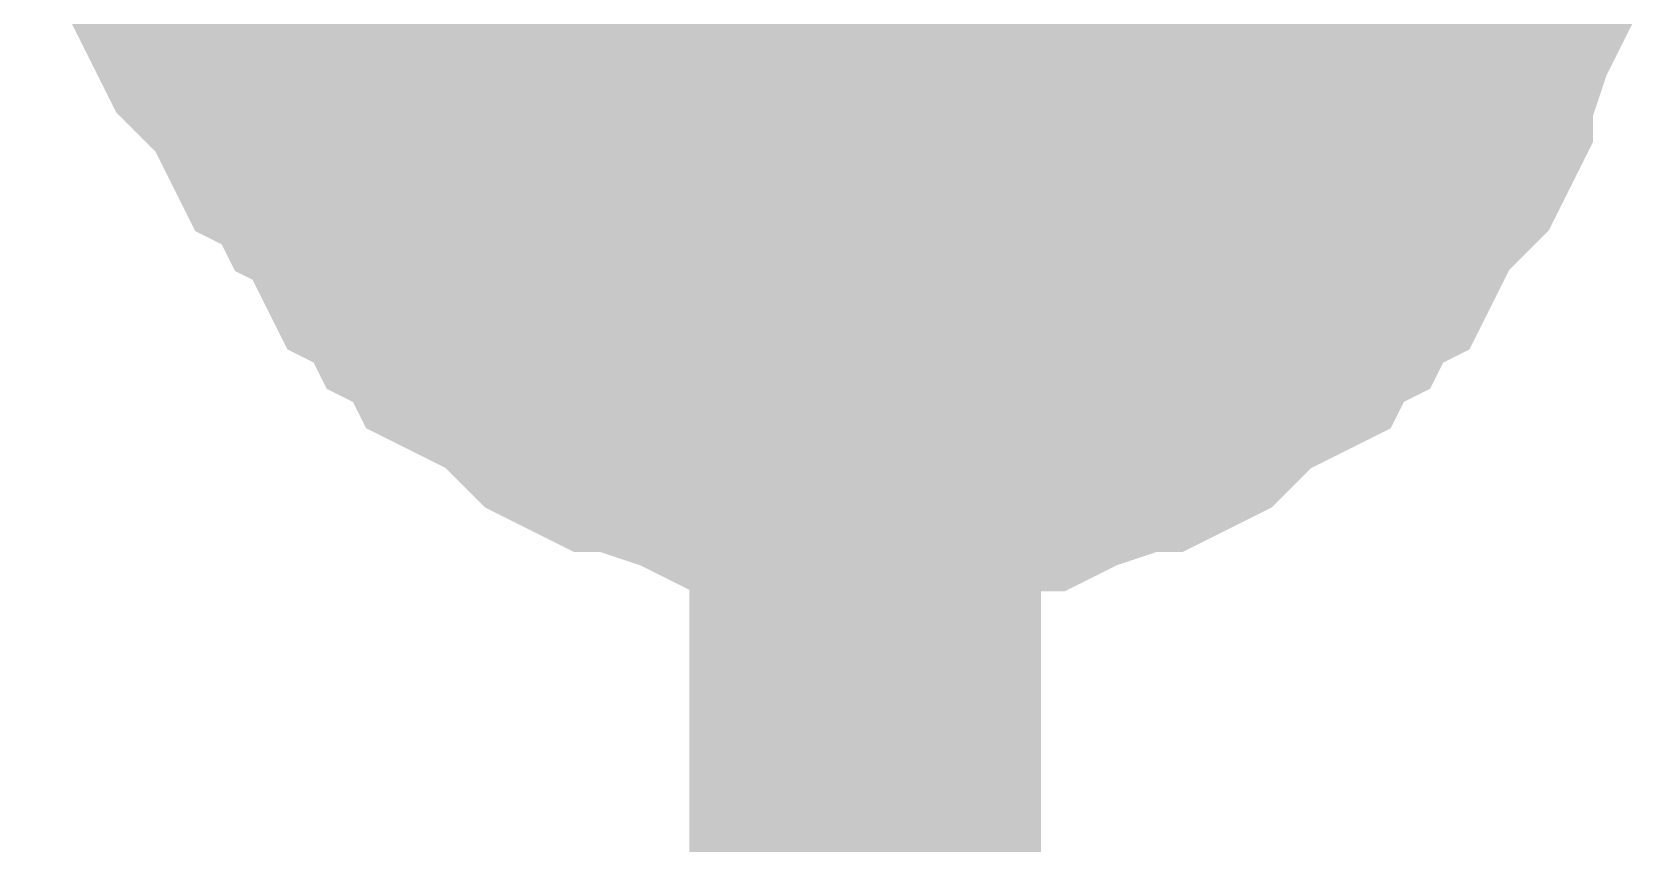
# Model space of a CAD drawing. Header units: millimetres. Extents: x 0 to 800, y 0 to 567.
# Drawn here: x 190.053 to 191.428, y 332.537 to 333.228 of the extents above; entities that cross this region are included whole.
import ezdxf

# ---------------------------------------------------------------- set-up
doc = ezdxf.new("R2010")
doc.units = ezdxf.units.MM
doc.layers.add('Sheet', color=255, linetype='Continuous')

msp = doc.modelspace()

# ---------------------------------------------------------------- linework, layer by layer
at = {"layer": 'Sheet', "const_width": 0.508}
for points in [[(190.439, 333.502, 1), (190.947, 333.502, 1)], [(190.5, 333.4692, 1), (191.008, 333.4692, 1)], [(190.515, 333.4692, 1), (191.023, 333.4692, 1)], [(190.515, 333.4052, 1), (191.023, 333.4052, 1)]]:
    msp.add_lwpolyline(points, format="xyb", close=True, dxfattribs=at)
at = {"layer": 'Sheet'}
for points, const_width in [([(190.7629, 332.7337), (190.7629, 333.4616)], 0.2997), ([(190.6957, 332.9913), (190.6733, 332.9913), (190.6397, 332.9913), (190.6173, 333.0025), (190.5949, 333.0025), (190.5725, 333.0025), (190.5501, 333.0137), (190.5165, 333.0249), (190.4941, 333.0361), (190.4717, 333.0361), (190.4493, 333.0473), (190.4381, 333.0585), (190.4157, 333.0809), (190.3933, 333.0921), (190.3709, 333.1033), (190.3597, 333.1257), (190.3373, 333.1368), (190.3261, 333.1592), (190.3037, 333.1704), (190.2925, 333.1928), (190.2813, 333.2152), (190.2589, 333.2376), (190.2477, 333.2488), (190.2365, 333.2712), (190.2365, 333.2936), (190.2253, 333.316), (190.2141, 333.3496), (190.2029, 333.372), (190.2029, 333.3944)], 0.2997), ([(190.6957, 332.9913), (190.6733, 332.9913), (190.6397, 332.9913), (190.6173, 333.0025), (190.5949, 333.0025), (190.5725, 333.0025), (190.5501, 333.0137), (190.5165, 333.0249), (190.4941, 333.0361), (190.4717, 333.0361), (190.4493, 333.0473), (190.4381, 333.0585), (190.4157, 333.0809), (190.3933, 333.0921), (190.3709, 333.1033), (190.3597, 333.1257), (190.3373, 333.1368), (190.3261, 333.1592), (190.3037, 333.1704), (190.2925, 333.1928), (190.2813, 333.2152), (190.2589, 333.2376), (190.2477, 333.2488), (190.2365, 333.2712), (190.2365, 333.2936), (190.2253, 333.316), (190.2141, 333.3496), (190.2029, 333.372), (190.2029, 333.3944)], 0.2997), ([(190.6957, 332.9913), (190.6733, 332.9913), (190.6397, 332.9913), (190.6173, 333.0025), (190.5949, 333.0025), (190.5725, 333.0025), (190.5501, 333.0137), (190.5165, 333.0249), (190.4941, 333.0361), (190.4717, 333.0361), (190.4493, 333.0473), (190.4381, 333.0585), (190.4157, 333.0809), (190.3933, 333.0921), (190.3709, 333.1033), (190.3597, 333.1257), (190.3373, 333.1368), (190.3261, 333.1592), (190.3037, 333.1704), (190.2925, 333.1928), (190.2813, 333.2152), (190.2589, 333.2376), (190.2477, 333.2488), (190.2365, 333.2712), (190.2365, 333.2936), (190.2253, 333.316), (190.2141, 333.3496), (190.2029, 333.372), (190.2029, 333.3944)], 0.2997), ([(190.6957, 332.9913), (190.6733, 332.9913), (190.6397, 332.9913), (190.6173, 333.0025), (190.5949, 333.0025), (190.5725, 333.0025), (190.5501, 333.0137), (190.5165, 333.0249), (190.4941, 333.0361), (190.4717, 333.0361), (190.4493, 333.0473), (190.4381, 333.0585), (190.4157, 333.0809), (190.3933, 333.0921), (190.3709, 333.1033), (190.3597, 333.1257), (190.3373, 333.1368), (190.3261, 333.1592), (190.3037, 333.1704), (190.2925, 333.1928), (190.2813, 333.2152), (190.2589, 333.2376), (190.2477, 333.2488), (190.2365, 333.2712), (190.2365, 333.2936), (190.2253, 333.316), (190.2141, 333.3496), (190.2029, 333.372), (190.2029, 333.3944)], 0.2997), ([(190.7629, 332.9577), (190.7405, 332.9577), (190.7069, 332.9577), (190.6845, 332.9689), (190.6621, 332.9689), (190.6397, 332.9689), (190.6061, 332.9801), (190.5837, 332.9913), (190.5613, 333.0025), (190.5389, 333.0025), (190.5165, 333.0137), (190.4941, 333.0249), (190.4717, 333.0473), (190.4605, 333.0585), (190.4381, 333.0697), (190.4157, 333.0921), (190.4045, 333.1033), (190.3821, 333.1257), (190.3709, 333.1368), (190.3485, 333.1592), (190.3373, 333.1816), (190.3261, 333.204), (190.3149, 333.2152), (190.3037, 333.2376), (190.2925, 333.26), (190.2813, 333.2824), (190.2701, 333.316), (190.2589, 333.3384), (190.2589, 333.3608), (190.2589, 333.3832)], 0.2997), ([(190.7629, 332.9577), (190.7405, 332.9577), (190.7069, 332.9577), (190.6845, 332.9689), (190.6621, 332.9689), (190.6397, 332.9689), (190.6061, 332.9801), (190.5837, 332.9913), (190.5613, 333.0025), (190.5389, 333.0025), (190.5165, 333.0137), (190.4941, 333.0249), (190.4717, 333.0473), (190.4605, 333.0585), (190.4381, 333.0697), (190.4157, 333.0921), (190.4045, 333.1033), (190.3821, 333.1257), (190.3709, 333.1368), (190.3485, 333.1592), (190.3373, 333.1816), (190.3261, 333.204), (190.3149, 333.2152), (190.3037, 333.2376), (190.2925, 333.26), (190.2813, 333.2824), (190.2701, 333.316), (190.2589, 333.3384), (190.2589, 333.3608), (190.2589, 333.3832)], 0.2997), ([(190.7629, 332.9577), (190.7405, 332.9577), (190.7069, 332.9577), (190.6845, 332.9689), (190.6621, 332.9689), (190.6397, 332.9689), (190.6061, 332.9801), (190.5837, 332.9913), (190.5613, 333.0025), (190.5389, 333.0025), (190.5165, 333.0137), (190.4941, 333.0249), (190.4717, 333.0473), (190.4605, 333.0585), (190.4381, 333.0697), (190.4157, 333.0921), (190.4045, 333.1033), (190.3821, 333.1257), (190.3709, 333.1368), (190.3485, 333.1592), (190.3373, 333.1816), (190.3261, 333.204), (190.3149, 333.2152), (190.3037, 333.2376), (190.2925, 333.26), (190.2813, 333.2824), (190.2701, 333.316), (190.2589, 333.3384), (190.2589, 333.3608), (190.2589, 333.3832)], 0.2997), ([(190.7629, 332.9577), (190.7405, 332.9577), (190.7069, 332.9577), (190.6845, 332.9689), (190.6621, 332.9689), (190.6397, 332.9689), (190.6061, 332.9801), (190.5837, 332.9913), (190.5613, 333.0025), (190.5389, 333.0025), (190.5165, 333.0137), (190.4941, 333.0249), (190.4717, 333.0473), (190.4605, 333.0585), (190.4381, 333.0697), (190.4157, 333.0921), (190.4045, 333.1033), (190.3821, 333.1257), (190.3709, 333.1368), (190.3485, 333.1592), (190.3373, 333.1816), (190.3261, 333.204), (190.3149, 333.2152), (190.3037, 333.2376), (190.2925, 333.26), (190.2813, 333.2824), (190.2701, 333.316), (190.2589, 333.3384), (190.2589, 333.3608), (190.2589, 333.3832)], 0.2997), ([(190.7741, 332.8905), (190.7517, 332.8905), (190.7181, 332.8905), (190.6957, 332.9017), (190.6733, 332.9017), (190.6509, 332.9017), (190.6285, 332.9129), (190.5949, 332.9241), (190.5725, 332.9353), (190.5501, 332.9353), (190.5277, 332.9465), (190.5165, 332.9577), (190.4941, 332.9801), (190.4717, 332.9913), (190.4493, 333.0025), (190.4381, 333.0249), (190.4157, 333.0361), (190.4045, 333.0585), (190.3821, 333.0697), (190.3709, 333.0921), (190.3597, 333.1145), (190.3373, 333.1368), (190.3261, 333.148), (190.3149, 333.1704), (190.3149, 333.1928), (190.3037, 333.2152), (190.2925, 333.2488), (190.2813, 333.2712), (190.2813, 333.2936), (190.2813, 333.316), (190.2701, 333.3384), (190.2701, 333.372), (190.2701, 333.3944)], 0.2997), ([(190.7741, 332.8905), (190.7517, 332.8905), (190.7181, 332.8905), (190.6957, 332.9017), (190.6733, 332.9017), (190.6509, 332.9017), (190.6285, 332.9129), (190.5949, 332.9241), (190.5725, 332.9353), (190.5501, 332.9353), (190.5277, 332.9465), (190.5165, 332.9577), (190.4941, 332.9801), (190.4717, 332.9913), (190.4493, 333.0025), (190.4381, 333.0249), (190.4157, 333.0361), (190.4045, 333.0585), (190.3821, 333.0697), (190.3709, 333.0921), (190.3597, 333.1145), (190.3373, 333.1368), (190.3261, 333.148), (190.3149, 333.1704), (190.3149, 333.1928), (190.3037, 333.2152), (190.2925, 333.2488), (190.2813, 333.2712), (190.2813, 333.2936), (190.2813, 333.316), (190.2701, 333.3384), (190.2701, 333.372), (190.2701, 333.3944)], 0.2997), ([(190.7741, 332.9577), (190.7517, 332.9577), (190.7181, 332.9577), (190.6957, 332.9689), (190.6733, 332.9689), (190.6509, 332.9689), (190.6285, 332.9801), (190.5949, 332.9913), (190.5725, 333.0025), (190.5501, 333.0025), (190.5277, 333.0137), (190.5165, 333.0249), (190.4941, 333.0473), (190.4717, 333.0585), (190.4493, 333.0697), (190.4381, 333.0921), (190.4157, 333.1033), (190.4045, 333.1257), (190.3821, 333.1368), (190.3709, 333.1592), (190.3597, 333.1816), (190.3373, 333.204), (190.3261, 333.2152), (190.3149, 333.2376), (190.3149, 333.26), (190.3037, 333.2824), (190.2925, 333.316), (190.2813, 333.3384), (190.2813, 333.3608), (190.2813, 333.3832)], 0.2997), ([(190.7741, 332.9577), (190.7517, 332.9577), (190.7181, 332.9577), (190.6957, 332.9689), (190.6733, 332.9689), (190.6509, 332.9689), (190.6285, 332.9801), (190.5949, 332.9913), (190.5725, 333.0025), (190.5501, 333.0025), (190.5277, 333.0137), (190.5165, 333.0249), (190.4941, 333.0473), (190.4717, 333.0585), (190.4493, 333.0697), (190.4381, 333.0921), (190.4157, 333.1033), (190.4045, 333.1257), (190.3821, 333.1368), (190.3709, 333.1592), (190.3597, 333.1816), (190.3373, 333.204), (190.3261, 333.2152), (190.3149, 333.2376), (190.3149, 333.26), (190.3037, 333.2824), (190.2925, 333.316), (190.2813, 333.3384), (190.2813, 333.3608), (190.2813, 333.3832)], 0.2997), ([(190.7741, 332.9577), (190.7517, 332.9577), (190.7181, 332.9577), (190.6957, 332.9689), (190.6733, 332.9689), (190.6509, 332.9689), (190.6285, 332.9801), (190.5949, 332.9913), (190.5725, 333.0025), (190.5501, 333.0025), (190.5277, 333.0137), (190.5165, 333.0249), (190.4941, 333.0473), (190.4717, 333.0585), (190.4493, 333.0697), (190.4381, 333.0921), (190.4157, 333.1033), (190.4045, 333.1257), (190.3821, 333.1368), (190.3709, 333.1592), (190.3597, 333.1816), (190.3373, 333.204), (190.3261, 333.2152), (190.3149, 333.2376), (190.3149, 333.26), (190.3037, 333.2824), (190.2925, 333.316), (190.2813, 333.3384), (190.2813, 333.3608), (190.2813, 333.3832)], 0.2997), ([(190.7741, 332.9577), (190.7517, 332.9577), (190.7181, 332.9577), (190.6957, 332.9689), (190.6733, 332.9689), (190.6509, 332.9689), (190.6285, 332.9801), (190.5949, 332.9913), (190.5725, 333.0025), (190.5501, 333.0025), (190.5277, 333.0137), (190.5165, 333.0249), (190.4941, 333.0473), (190.4717, 333.0585), (190.4493, 333.0697), (190.4381, 333.0921), (190.4157, 333.1033), (190.4045, 333.1257), (190.3821, 333.1368), (190.3709, 333.1592), (190.3597, 333.1816), (190.3373, 333.204), (190.3261, 333.2152), (190.3149, 333.2376), (190.3149, 333.26), (190.3037, 333.2824), (190.2925, 333.316), (190.2813, 333.3384), (190.2813, 333.3608), (190.2813, 333.3832)], 0.2997), ([(191.1997, 333.3944), (191.1997, 333.372), (191.1885, 333.3496), (191.1773, 333.316), (191.1661, 333.2936), (191.1549, 333.2712), (191.1437, 333.2488), (191.1325, 333.2376), (191.1213, 333.2152), (191.1101, 333.1928), (191.0877, 333.1704), (191.0765, 333.1592), (191.0541, 333.1368), (191.0429, 333.1257), (191.0205, 333.1033), (190.9981, 333.0921), (190.9869, 333.0809), (190.9645, 333.0585), (190.9421, 333.0473), (190.9197, 333.0361), (190.8973, 333.0361), (190.8749, 333.0249), (190.8525, 333.0137), (190.8189, 333.0025), (190.7965, 333.0025), (190.7741, 333.0025), (190.7517, 332.9913), (190.7181, 332.9913), (190.6957, 332.9913)], 0.2997), ([(191.1997, 333.3944), (191.1997, 333.372), (191.1885, 333.3496), (191.1773, 333.316), (191.1661, 333.2936), (191.1549, 333.2712), (191.1437, 333.2488), (191.1325, 333.2376), (191.1213, 333.2152), (191.1101, 333.1928), (191.0877, 333.1704), (191.0765, 333.1592), (191.0541, 333.1368), (191.0429, 333.1257), (191.0205, 333.1033), (190.9981, 333.0921), (190.9869, 333.0809), (190.9645, 333.0585), (190.9421, 333.0473), (190.9197, 333.0361), (190.8973, 333.0361), (190.8749, 333.0249), (190.8525, 333.0137), (190.8189, 333.0025), (190.7965, 333.0025), (190.7741, 333.0025), (190.7517, 332.9913), (190.7181, 332.9913), (190.6957, 332.9913)], 0.2997), ([(191.1997, 333.3944), (191.1997, 333.372), (191.1885, 333.3496), (191.1773, 333.316), (191.1661, 333.2936), (191.1549, 333.2712), (191.1437, 333.2488), (191.1325, 333.2376), (191.1213, 333.2152), (191.1101, 333.1928), (191.0877, 333.1704), (191.0765, 333.1592), (191.0541, 333.1368), (191.0429, 333.1257), (191.0205, 333.1033), (190.9981, 333.0921), (190.9869, 333.0809), (190.9645, 333.0585), (190.9421, 333.0473), (190.9197, 333.0361), (190.8973, 333.0361), (190.8749, 333.0249), (190.8525, 333.0137), (190.8189, 333.0025), (190.7965, 333.0025), (190.7741, 333.0025), (190.7517, 332.9913), (190.7181, 332.9913), (190.6957, 332.9913)], 0.2997), ([(191.1997, 333.3944), (191.1997, 333.372), (191.1885, 333.3496), (191.1773, 333.316), (191.1661, 333.2936), (191.1549, 333.2712), (191.1437, 333.2488), (191.1325, 333.2376), (191.1213, 333.2152), (191.1101, 333.1928), (191.0877, 333.1704), (191.0765, 333.1592), (191.0541, 333.1368), (191.0429, 333.1257), (191.0205, 333.1033), (190.9981, 333.0921), (190.9869, 333.0809), (190.9645, 333.0585), (190.9421, 333.0473), (190.9197, 333.0361), (190.8973, 333.0361), (190.8749, 333.0249), (190.8525, 333.0137), (190.8189, 333.0025), (190.7965, 333.0025), (190.7741, 333.0025), (190.7517, 332.9913), (190.7181, 332.9913), (190.6957, 332.9913)], 0.2997), ([(191.2557, 333.3832), (191.2557, 333.3608), (191.2557, 333.3384), (191.2445, 333.316), (191.2333, 333.2824), (191.2221, 333.26), (191.2221, 333.2376), (191.2109, 333.2152), (191.1997, 333.204), (191.1773, 333.1816), (191.1661, 333.1592), (191.1549, 333.1368), (191.1325, 333.1257), (191.1213, 333.1033), (191.0989, 333.0921), (191.0877, 333.0697), (191.0653, 333.0585), (191.0429, 333.0473), (191.0205, 333.0249), (191.0093, 333.0137), (190.9869, 333.0025), (190.9645, 333.0025), (190.9421, 332.9913), (190.9085, 332.9801), (190.8861, 332.9689), (190.8637, 332.9689), (190.8413, 332.9689), (190.8189, 332.9577), (190.7853, 332.9577), (190.7629, 332.9577)], 0.2997), ([(191.2557, 333.3832), (191.2557, 333.3608), (191.2557, 333.3384), (191.2445, 333.316), (191.2333, 333.2824), (191.2221, 333.26), (191.2221, 333.2376), (191.2109, 333.2152), (191.1997, 333.204), (191.1773, 333.1816), (191.1661, 333.1592), (191.1549, 333.1368), (191.1325, 333.1257), (191.1213, 333.1033), (191.0989, 333.0921), (191.0877, 333.0697), (191.0653, 333.0585), (191.0429, 333.0473), (191.0205, 333.0249), (191.0093, 333.0137), (190.9869, 333.0025), (190.9645, 333.0025), (190.9421, 332.9913), (190.9085, 332.9801), (190.8861, 332.9689), (190.8637, 332.9689), (190.8413, 332.9689), (190.8189, 332.9577), (190.7853, 332.9577), (190.7629, 332.9577)], 0.2997), ([(191.2557, 333.3832), (191.2557, 333.3608), (191.2557, 333.3384), (191.2445, 333.316), (191.2333, 333.2824), (191.2221, 333.26), (191.2221, 333.2376), (191.2109, 333.2152), (191.1997, 333.204), (191.1773, 333.1816), (191.1661, 333.1592), (191.1549, 333.1368), (191.1325, 333.1257), (191.1213, 333.1033), (191.0989, 333.0921), (191.0877, 333.0697), (191.0653, 333.0585), (191.0429, 333.0473), (191.0205, 333.0249), (191.0093, 333.0137), (190.9869, 333.0025), (190.9645, 333.0025), (190.9421, 332.9913), (190.9085, 332.9801), (190.8861, 332.9689), (190.8637, 332.9689), (190.8413, 332.9689), (190.8189, 332.9577), (190.7853, 332.9577), (190.7629, 332.9577)], 0.2997), ([(191.2557, 333.3832), (191.2557, 333.3608), (191.2557, 333.3384), (191.2445, 333.316), (191.2333, 333.2824), (191.2221, 333.26), (191.2221, 333.2376), (191.2109, 333.2152), (191.1997, 333.204), (191.1773, 333.1816), (191.1661, 333.1592), (191.1549, 333.1368), (191.1325, 333.1257), (191.1213, 333.1033), (191.0989, 333.0921), (191.0877, 333.0697), (191.0653, 333.0585), (191.0429, 333.0473), (191.0205, 333.0249), (191.0093, 333.0137), (190.9869, 333.0025), (190.9645, 333.0025), (190.9421, 332.9913), (190.9085, 332.9801), (190.8861, 332.9689), (190.8637, 332.9689), (190.8413, 332.9689), (190.8189, 332.9577), (190.7853, 332.9577), (190.7629, 332.9577)], 0.2997), ([(191.2781, 333.3944), (191.2781, 333.372), (191.2781, 333.3384), (191.2669, 333.316), (191.2669, 333.2936), (191.2669, 333.2712), (191.2557, 333.2488), (191.2445, 333.2152), (191.2333, 333.1928), (191.2333, 333.1704), (191.2221, 333.148), (191.2109, 333.1368), (191.1885, 333.1145), (191.1773, 333.0921), (191.1661, 333.0697), (191.1437, 333.0585), (191.1325, 333.0361), (191.1101, 333.0249), (191.0989, 333.0025), (191.0765, 332.9913), (191.0541, 332.9801), (191.0317, 332.9577), (191.0205, 332.9465), (190.9981, 332.9353), (190.9757, 332.9353), (190.9533, 332.9241), (190.9197, 332.9129), (190.8973, 332.9017), (190.8749, 332.9017), (190.8525, 332.9017), (190.8301, 332.8905), (190.7965, 332.8905), (190.7741, 332.8905)], 0.2997), ([(191.2781, 333.3944), (191.2781, 333.372), (191.2781, 333.3384), (191.2669, 333.316), (191.2669, 333.2936), (191.2669, 333.2712), (191.2557, 333.2488), (191.2445, 333.2152), (191.2333, 333.1928), (191.2333, 333.1704), (191.2221, 333.148), (191.2109, 333.1368), (191.1885, 333.1145), (191.1773, 333.0921), (191.1661, 333.0697), (191.1437, 333.0585), (191.1325, 333.0361), (191.1101, 333.0249), (191.0989, 333.0025), (191.0765, 332.9913), (191.0541, 332.9801), (191.0317, 332.9577), (191.0205, 332.9465), (190.9981, 332.9353), (190.9757, 332.9353), (190.9533, 332.9241), (190.9197, 332.9129), (190.8973, 332.9017), (190.8749, 332.9017), (190.8525, 332.9017), (190.8301, 332.8905), (190.7965, 332.8905), (190.7741, 332.8905)], 0.2997), ([(191.2669, 333.3832), (191.2669, 333.3608), (191.2669, 333.3384), (191.2557, 333.316), (191.2445, 333.2824), (191.2333, 333.26), (191.2333, 333.2376), (191.2221, 333.2152), (191.2109, 333.204), (191.1885, 333.1816), (191.1773, 333.1592), (191.1661, 333.1368), (191.1437, 333.1257), (191.1325, 333.1033), (191.1101, 333.0921), (191.0989, 333.0697), (191.0765, 333.0585), (191.0541, 333.0473), (191.0317, 333.0249), (191.0205, 333.0137), (190.9981, 333.0025), (190.9757, 333.0025), (190.9533, 332.9913), (190.9197, 332.9801), (190.8973, 332.9689), (190.8749, 332.9689), (190.8525, 332.9689), (190.8301, 332.9577), (190.7965, 332.9577), (190.7741, 332.9577)], 0.2997), ([(191.2669, 333.3832), (191.2669, 333.3608), (191.2669, 333.3384), (191.2557, 333.316), (191.2445, 333.2824), (191.2333, 333.26), (191.2333, 333.2376), (191.2221, 333.2152), (191.2109, 333.204), (191.1885, 333.1816), (191.1773, 333.1592), (191.1661, 333.1368), (191.1437, 333.1257), (191.1325, 333.1033), (191.1101, 333.0921), (191.0989, 333.0697), (191.0765, 333.0585), (191.0541, 333.0473), (191.0317, 333.0249), (191.0205, 333.0137), (190.9981, 333.0025), (190.9757, 333.0025), (190.9533, 332.9913), (190.9197, 332.9801), (190.8973, 332.9689), (190.8749, 332.9689), (190.8525, 332.9689), (190.8301, 332.9577), (190.7965, 332.9577), (190.7741, 332.9577)], 0.2997), ([(191.2669, 333.3832), (191.2669, 333.3608), (191.2669, 333.3384), (191.2557, 333.316), (191.2445, 333.2824), (191.2333, 333.26), (191.2333, 333.2376), (191.2221, 333.2152), (191.2109, 333.204), (191.1885, 333.1816), (191.1773, 333.1592), (191.1661, 333.1368), (191.1437, 333.1257), (191.1325, 333.1033), (191.1101, 333.0921), (191.0989, 333.0697), (191.0765, 333.0585), (191.0541, 333.0473), (191.0317, 333.0249), (191.0205, 333.0137), (190.9981, 333.0025), (190.9757, 333.0025), (190.9533, 332.9913), (190.9197, 332.9801), (190.8973, 332.9689), (190.8749, 332.9689), (190.8525, 332.9689), (190.8301, 332.9577), (190.7965, 332.9577), (190.7741, 332.9577)], 0.2997), ([(191.2669, 333.3832), (191.2669, 333.3608), (191.2669, 333.3384), (191.2557, 333.316), (191.2445, 333.2824), (191.2333, 333.26), (191.2333, 333.2376), (191.2221, 333.2152), (191.2109, 333.204), (191.1885, 333.1816), (191.1773, 333.1592), (191.1661, 333.1368), (191.1437, 333.1257), (191.1325, 333.1033), (191.1101, 333.0921), (191.0989, 333.0697), (191.0765, 333.0585), (191.0541, 333.0473), (191.0317, 333.0249), (191.0205, 333.0137), (190.9981, 333.0025), (190.9757, 333.0025), (190.9533, 332.9913), (190.9197, 332.9801), (190.8973, 332.9689), (190.8749, 332.9689), (190.8525, 332.9689), (190.8301, 332.9577), (190.7965, 332.9577), (190.7741, 332.9577)], 0.2997), ([(190.6957, 332.9913), (190.6733, 332.9913), (190.6397, 332.9913), (190.6173, 333.0025), (190.5949, 333.0025), (190.5725, 333.0025), (190.5501, 333.0137), (190.5165, 333.0249), (190.4941, 333.0361), (190.4717, 333.0361), (190.4493, 333.0473), (190.4381, 333.0585), (190.4157, 333.0809), (190.3933, 333.0921), (190.3709, 333.1033), (190.3597, 333.1257), (190.3373, 333.1368), (190.3261, 333.1592), (190.3037, 333.1704), (190.2925, 333.1928), (190.2813, 333.2152), (190.2589, 333.2376), (190.2477, 333.2488), (190.2365, 333.2712), (190.2365, 333.2936)], 0.0991), ([(190.6957, 332.9913), (190.6733, 332.9913), (190.6397, 332.9913), (190.6173, 333.0025), (190.5949, 333.0025), (190.5725, 333.0025), (190.5501, 333.0137), (190.5165, 333.0249), (190.4941, 333.0361), (190.4717, 333.0361), (190.4493, 333.0473), (190.4381, 333.0585), (190.4157, 333.0809), (190.3933, 333.0921), (190.3709, 333.1033), (190.3597, 333.1257), (190.3373, 333.1368), (190.3261, 333.1592), (190.3037, 333.1704), (190.2925, 333.1928), (190.2813, 333.2152), (190.2589, 333.2376), (190.2477, 333.2488), (190.2365, 333.2712), (190.2365, 333.2936)], 0.0991), ([(190.6957, 332.9913), (190.6733, 332.9913), (190.6397, 332.9913), (190.6173, 333.0025), (190.5949, 333.0025), (190.5725, 333.0025), (190.5501, 333.0137), (190.5165, 333.0249), (190.4941, 333.0361), (190.4717, 333.0361), (190.4493, 333.0473), (190.4381, 333.0585), (190.4157, 333.0809), (190.3933, 333.0921), (190.3709, 333.1033), (190.3597, 333.1257), (190.3373, 333.1368), (190.3261, 333.1592), (190.3037, 333.1704), (190.2925, 333.1928), (190.2813, 333.2152), (190.2589, 333.2376), (190.2477, 333.2488), (190.2365, 333.2712), (190.2365, 333.2936)], 0.0991), ([(190.6957, 332.9913), (190.6733, 332.9913), (190.6397, 332.9913), (190.6173, 333.0025), (190.5949, 333.0025), (190.5725, 333.0025), (190.5501, 333.0137), (190.5165, 333.0249), (190.4941, 333.0361), (190.4717, 333.0361), (190.4493, 333.0473), (190.4381, 333.0585), (190.4157, 333.0809), (190.3933, 333.0921), (190.3709, 333.1033), (190.3597, 333.1257), (190.3373, 333.1368), (190.3261, 333.1592), (190.3037, 333.1704), (190.2925, 333.1928), (190.2813, 333.2152), (190.2589, 333.2376), (190.2477, 333.2488), (190.2365, 333.2712), (190.2365, 333.2936)], 0.0991), ([(190.7741, 332.8905), (190.7517, 332.8905), (190.7181, 332.8905), (190.6957, 332.9017), (190.6733, 332.9017), (190.6509, 332.9017), (190.6285, 332.9129), (190.5949, 332.9241), (190.5725, 332.9353), (190.5501, 332.9353), (190.5277, 332.9465), (190.5165, 332.9577), (190.4941, 332.9801), (190.4717, 332.9913), (190.4493, 333.0025), (190.4381, 333.0249), (190.4157, 333.0361), (190.4045, 333.0585), (190.3821, 333.0697), (190.3709, 333.0921), (190.3597, 333.1145), (190.3373, 333.1368), (190.3261, 333.148), (190.3149, 333.1704), (190.3149, 333.1928), (190.3037, 333.2152), (190.2925, 333.2488), (190.2813, 333.2712), (190.2813, 333.2936)], 0.0991), ([(190.7741, 332.8905), (190.7517, 332.8905), (190.7181, 332.8905), (190.6957, 332.9017), (190.6733, 332.9017), (190.6509, 332.9017), (190.6285, 332.9129), (190.5949, 332.9241), (190.5725, 332.9353), (190.5501, 332.9353), (190.5277, 332.9465), (190.5165, 332.9577), (190.4941, 332.9801), (190.4717, 332.9913), (190.4493, 333.0025), (190.4381, 333.0249), (190.4157, 333.0361), (190.4045, 333.0585), (190.3821, 333.0697), (190.3709, 333.0921), (190.3597, 333.1145), (190.3373, 333.1368), (190.3261, 333.148), (190.3149, 333.1704), (190.3149, 333.1928), (190.3037, 333.2152), (190.2925, 333.2488), (190.2813, 333.2712), (190.2813, 333.2936)], 0.0991), ([(191.1661, 333.2936), (191.1549, 333.2712), (191.1437, 333.2488), (191.1325, 333.2376), (191.1213, 333.2152), (191.1101, 333.1928), (191.0877, 333.1704), (191.0765, 333.1592), (191.0541, 333.1368), (191.0429, 333.1257), (191.0205, 333.1033), (190.9981, 333.0921), (190.9869, 333.0809), (190.9645, 333.0585), (190.9421, 333.0473), (190.9197, 333.0361), (190.8973, 333.0361), (190.8749, 333.0249), (190.8525, 333.0137), (190.8189, 333.0025), (190.7965, 333.0025), (190.7741, 333.0025), (190.7517, 332.9913), (190.7181, 332.9913), (190.6957, 332.9913)], 0.0991), ([(191.1661, 333.2936), (191.1549, 333.2712), (191.1437, 333.2488), (191.1325, 333.2376), (191.1213, 333.2152), (191.1101, 333.1928), (191.0877, 333.1704), (191.0765, 333.1592), (191.0541, 333.1368), (191.0429, 333.1257), (191.0205, 333.1033), (190.9981, 333.0921), (190.9869, 333.0809), (190.9645, 333.0585), (190.9421, 333.0473), (190.9197, 333.0361), (190.8973, 333.0361), (190.8749, 333.0249), (190.8525, 333.0137), (190.8189, 333.0025), (190.7965, 333.0025), (190.7741, 333.0025), (190.7517, 332.9913), (190.7181, 332.9913), (190.6957, 332.9913)], 0.0991), ([(191.1661, 333.2936), (191.1549, 333.2712), (191.1437, 333.2488), (191.1325, 333.2376), (191.1213, 333.2152), (191.1101, 333.1928), (191.0877, 333.1704), (191.0765, 333.1592), (191.0541, 333.1368), (191.0429, 333.1257), (191.0205, 333.1033), (190.9981, 333.0921), (190.9869, 333.0809), (190.9645, 333.0585), (190.9421, 333.0473), (190.9197, 333.0361), (190.8973, 333.0361), (190.8749, 333.0249), (190.8525, 333.0137), (190.8189, 333.0025), (190.7965, 333.0025), (190.7741, 333.0025), (190.7517, 332.9913), (190.7181, 332.9913), (190.6957, 332.9913)], 0.0991), ([(191.1661, 333.2936), (191.1549, 333.2712), (191.1437, 333.2488), (191.1325, 333.2376), (191.1213, 333.2152), (191.1101, 333.1928), (191.0877, 333.1704), (191.0765, 333.1592), (191.0541, 333.1368), (191.0429, 333.1257), (191.0205, 333.1033), (190.9981, 333.0921), (190.9869, 333.0809), (190.9645, 333.0585), (190.9421, 333.0473), (190.9197, 333.0361), (190.8973, 333.0361), (190.8749, 333.0249), (190.8525, 333.0137), (190.8189, 333.0025), (190.7965, 333.0025), (190.7741, 333.0025), (190.7517, 332.9913), (190.7181, 332.9913), (190.6957, 332.9913)], 0.0991), ([(191.2669, 333.2936), (191.2669, 333.2712), (191.2557, 333.2488), (191.2445, 333.2152), (191.2333, 333.1928), (191.2333, 333.1704), (191.2221, 333.148), (191.2109, 333.1368), (191.1885, 333.1145), (191.1773, 333.0921), (191.1661, 333.0697), (191.1437, 333.0585), (191.1325, 333.0361), (191.1101, 333.0249), (191.0989, 333.0025), (191.0765, 332.9913), (191.0541, 332.9801), (191.0317, 332.9577), (191.0205, 332.9465), (190.9981, 332.9353), (190.9757, 332.9353), (190.9533, 332.9241), (190.9197, 332.9129), (190.8973, 332.9017), (190.8749, 332.9017), (190.8525, 332.9017), (190.8301, 332.8905), (190.7965, 332.8905), (190.7741, 332.8905)], 0.0991), ([(191.2669, 333.2936), (191.2669, 333.2712), (191.2557, 333.2488), (191.2445, 333.2152), (191.2333, 333.1928), (191.2333, 333.1704), (191.2221, 333.148), (191.2109, 333.1368), (191.1885, 333.1145), (191.1773, 333.0921), (191.1661, 333.0697), (191.1437, 333.0585), (191.1325, 333.0361), (191.1101, 333.0249), (191.0989, 333.0025), (191.0765, 332.9913), (191.0541, 332.9801), (191.0317, 332.9577), (191.0205, 332.9465), (190.9981, 332.9353), (190.9757, 332.9353), (190.9533, 332.9241), (190.9197, 332.9129), (190.8973, 332.9017), (190.8749, 332.9017), (190.8525, 332.9017), (190.8301, 332.8905), (190.7965, 332.8905), (190.7741, 332.8905)], 0.0991), ([(190.7629, 332.9577), (190.7405, 332.9577), (190.7069, 332.9577), (190.6845, 332.9689), (190.6621, 332.9689), (190.6397, 332.9689), (190.6061, 332.9801), (190.5837, 332.9913), (190.5613, 333.0025), (190.5389, 333.0025), (190.5165, 333.0137), (190.4941, 333.0249), (190.4717, 333.0473), (190.4605, 333.0585), (190.4381, 333.0697), (190.4157, 333.0921), (190.4045, 333.1033), (190.3821, 333.1257), (190.3709, 333.1368), (190.3485, 333.1592), (190.3373, 333.1816), (190.3261, 333.204), (190.3149, 333.2152), (190.3037, 333.2376), (190.2925, 333.26), (190.2813, 333.2824)], 0.0991), ([(190.7629, 332.9577), (190.7405, 332.9577), (190.7069, 332.9577), (190.6845, 332.9689), (190.6621, 332.9689), (190.6397, 332.9689), (190.6061, 332.9801), (190.5837, 332.9913), (190.5613, 333.0025), (190.5389, 333.0025), (190.5165, 333.0137), (190.4941, 333.0249), (190.4717, 333.0473), (190.4605, 333.0585), (190.4381, 333.0697), (190.4157, 333.0921), (190.4045, 333.1033), (190.3821, 333.1257), (190.3709, 333.1368), (190.3485, 333.1592), (190.3373, 333.1816), (190.3261, 333.204), (190.3149, 333.2152), (190.3037, 333.2376), (190.2925, 333.26), (190.2813, 333.2824)], 0.0991), ([(190.7629, 332.9577), (190.7405, 332.9577), (190.7069, 332.9577), (190.6845, 332.9689), (190.6621, 332.9689), (190.6397, 332.9689), (190.6061, 332.9801), (190.5837, 332.9913), (190.5613, 333.0025), (190.5389, 333.0025), (190.5165, 333.0137), (190.4941, 333.0249), (190.4717, 333.0473), (190.4605, 333.0585), (190.4381, 333.0697), (190.4157, 333.0921), (190.4045, 333.1033), (190.3821, 333.1257), (190.3709, 333.1368), (190.3485, 333.1592), (190.3373, 333.1816), (190.3261, 333.204), (190.3149, 333.2152), (190.3037, 333.2376), (190.2925, 333.26), (190.2813, 333.2824)], 0.0991), ([(190.7629, 332.9577), (190.7405, 332.9577), (190.7069, 332.9577), (190.6845, 332.9689), (190.6621, 332.9689), (190.6397, 332.9689), (190.6061, 332.9801), (190.5837, 332.9913), (190.5613, 333.0025), (190.5389, 333.0025), (190.5165, 333.0137), (190.4941, 333.0249), (190.4717, 333.0473), (190.4605, 333.0585), (190.4381, 333.0697), (190.4157, 333.0921), (190.4045, 333.1033), (190.3821, 333.1257), (190.3709, 333.1368), (190.3485, 333.1592), (190.3373, 333.1816), (190.3261, 333.204), (190.3149, 333.2152), (190.3037, 333.2376), (190.2925, 333.26), (190.2813, 333.2824)], 0.0991), ([(190.7741, 332.9577), (190.7517, 332.9577), (190.7181, 332.9577), (190.6957, 332.9689), (190.6733, 332.9689), (190.6509, 332.9689), (190.6285, 332.9801), (190.5949, 332.9913), (190.5725, 333.0025), (190.5501, 333.0025), (190.5277, 333.0137), (190.5165, 333.0249), (190.4941, 333.0473), (190.4717, 333.0585), (190.4493, 333.0697), (190.4381, 333.0921), (190.4157, 333.1033), (190.4045, 333.1257), (190.3821, 333.1368), (190.3709, 333.1592), (190.3597, 333.1816), (190.3373, 333.204), (190.3261, 333.2152), (190.3149, 333.2376), (190.3149, 333.26), (190.3037, 333.2824)], 0.0991), ([(190.7741, 332.9577), (190.7517, 332.9577), (190.7181, 332.9577), (190.6957, 332.9689), (190.6733, 332.9689), (190.6509, 332.9689), (190.6285, 332.9801), (190.5949, 332.9913), (190.5725, 333.0025), (190.5501, 333.0025), (190.5277, 333.0137), (190.5165, 333.0249), (190.4941, 333.0473), (190.4717, 333.0585), (190.4493, 333.0697), (190.4381, 333.0921), (190.4157, 333.1033), (190.4045, 333.1257), (190.3821, 333.1368), (190.3709, 333.1592), (190.3597, 333.1816), (190.3373, 333.204), (190.3261, 333.2152), (190.3149, 333.2376), (190.3149, 333.26), (190.3037, 333.2824)], 0.0991), ([(190.7741, 332.9577), (190.7517, 332.9577), (190.7181, 332.9577), (190.6957, 332.9689), (190.6733, 332.9689), (190.6509, 332.9689), (190.6285, 332.9801), (190.5949, 332.9913), (190.5725, 333.0025), (190.5501, 333.0025), (190.5277, 333.0137), (190.5165, 333.0249), (190.4941, 333.0473), (190.4717, 333.0585), (190.4493, 333.0697), (190.4381, 333.0921), (190.4157, 333.1033), (190.4045, 333.1257), (190.3821, 333.1368), (190.3709, 333.1592), (190.3597, 333.1816), (190.3373, 333.204), (190.3261, 333.2152), (190.3149, 333.2376), (190.3149, 333.26), (190.3037, 333.2824)], 0.0991), ([(190.7741, 332.9577), (190.7517, 332.9577), (190.7181, 332.9577), (190.6957, 332.9689), (190.6733, 332.9689), (190.6509, 332.9689), (190.6285, 332.9801), (190.5949, 332.9913), (190.5725, 333.0025), (190.5501, 333.0025), (190.5277, 333.0137), (190.5165, 333.0249), (190.4941, 333.0473), (190.4717, 333.0585), (190.4493, 333.0697), (190.4381, 333.0921), (190.4157, 333.1033), (190.4045, 333.1257), (190.3821, 333.1368), (190.3709, 333.1592), (190.3597, 333.1816), (190.3373, 333.204), (190.3261, 333.2152), (190.3149, 333.2376), (190.3149, 333.26), (190.3037, 333.2824)], 0.0991), ([(191.2333, 333.2824), (191.2221, 333.26), (191.2221, 333.2376), (191.2109, 333.2152), (191.1997, 333.204), (191.1773, 333.1816), (191.1661, 333.1592), (191.1549, 333.1368), (191.1325, 333.1257), (191.1213, 333.1033), (191.0989, 333.0921), (191.0877, 333.0697), (191.0653, 333.0585), (191.0429, 333.0473), (191.0205, 333.0249), (191.0093, 333.0137), (190.9869, 333.0025), (190.9645, 333.0025), (190.9421, 332.9913), (190.9085, 332.9801), (190.8861, 332.9689), (190.8637, 332.9689), (190.8413, 332.9689), (190.8189, 332.9577), (190.7853, 332.9577), (190.7629, 332.9577)], 0.0991), ([(191.2333, 333.2824), (191.2221, 333.26), (191.2221, 333.2376), (191.2109, 333.2152), (191.1997, 333.204), (191.1773, 333.1816), (191.1661, 333.1592), (191.1549, 333.1368), (191.1325, 333.1257), (191.1213, 333.1033), (191.0989, 333.0921), (191.0877, 333.0697), (191.0653, 333.0585), (191.0429, 333.0473), (191.0205, 333.0249), (191.0093, 333.0137), (190.9869, 333.0025), (190.9645, 333.0025), (190.9421, 332.9913), (190.9085, 332.9801), (190.8861, 332.9689), (190.8637, 332.9689), (190.8413, 332.9689), (190.8189, 332.9577), (190.7853, 332.9577), (190.7629, 332.9577)], 0.0991), ([(191.2333, 333.2824), (191.2221, 333.26), (191.2221, 333.2376), (191.2109, 333.2152), (191.1997, 333.204), (191.1773, 333.1816), (191.1661, 333.1592), (191.1549, 333.1368), (191.1325, 333.1257), (191.1213, 333.1033), (191.0989, 333.0921), (191.0877, 333.0697), (191.0653, 333.0585), (191.0429, 333.0473), (191.0205, 333.0249), (191.0093, 333.0137), (190.9869, 333.0025), (190.9645, 333.0025), (190.9421, 332.9913), (190.9085, 332.9801), (190.8861, 332.9689), (190.8637, 332.9689), (190.8413, 332.9689), (190.8189, 332.9577), (190.7853, 332.9577), (190.7629, 332.9577)], 0.0991), ([(191.2333, 333.2824), (191.2221, 333.26), (191.2221, 333.2376), (191.2109, 333.2152), (191.1997, 333.204), (191.1773, 333.1816), (191.1661, 333.1592), (191.1549, 333.1368), (191.1325, 333.1257), (191.1213, 333.1033), (191.0989, 333.0921), (191.0877, 333.0697), (191.0653, 333.0585), (191.0429, 333.0473), (191.0205, 333.0249), (191.0093, 333.0137), (190.9869, 333.0025), (190.9645, 333.0025), (190.9421, 332.9913), (190.9085, 332.9801), (190.8861, 332.9689), (190.8637, 332.9689), (190.8413, 332.9689), (190.8189, 332.9577), (190.7853, 332.9577), (190.7629, 332.9577)], 0.0991), ([(191.2445, 333.2824), (191.2333, 333.26), (191.2333, 333.2376), (191.2221, 333.2152), (191.2109, 333.204), (191.1885, 333.1816), (191.1773, 333.1592), (191.1661, 333.1368), (191.1437, 333.1257), (191.1325, 333.1033), (191.1101, 333.0921), (191.0989, 333.0697), (191.0765, 333.0585), (191.0541, 333.0473), (191.0317, 333.0249), (191.0205, 333.0137), (190.9981, 333.0025), (190.9757, 333.0025), (190.9533, 332.9913), (190.9197, 332.9801), (190.8973, 332.9689), (190.8749, 332.9689), (190.8525, 332.9689), (190.8301, 332.9577), (190.7965, 332.9577), (190.7741, 332.9577)], 0.0991), ([(191.2445, 333.2824), (191.2333, 333.26), (191.2333, 333.2376), (191.2221, 333.2152), (191.2109, 333.204), (191.1885, 333.1816), (191.1773, 333.1592), (191.1661, 333.1368), (191.1437, 333.1257), (191.1325, 333.1033), (191.1101, 333.0921), (191.0989, 333.0697), (191.0765, 333.0585), (191.0541, 333.0473), (191.0317, 333.0249), (191.0205, 333.0137), (190.9981, 333.0025), (190.9757, 333.0025), (190.9533, 332.9913), (190.9197, 332.9801), (190.8973, 332.9689), (190.8749, 332.9689), (190.8525, 332.9689), (190.8301, 332.9577), (190.7965, 332.9577), (190.7741, 332.9577)], 0.0991), ([(191.2445, 333.2824), (191.2333, 333.26), (191.2333, 333.2376), (191.2221, 333.2152), (191.2109, 333.204), (191.1885, 333.1816), (191.1773, 333.1592), (191.1661, 333.1368), (191.1437, 333.1257), (191.1325, 333.1033), (191.1101, 333.0921), (191.0989, 333.0697), (191.0765, 333.0585), (191.0541, 333.0473), (191.0317, 333.0249), (191.0205, 333.0137), (190.9981, 333.0025), (190.9757, 333.0025), (190.9533, 332.9913), (190.9197, 332.9801), (190.8973, 332.9689), (190.8749, 332.9689), (190.8525, 332.9689), (190.8301, 332.9577), (190.7965, 332.9577), (190.7741, 332.9577)], 0.0991), ([(191.2445, 333.2824), (191.2333, 333.26), (191.2333, 333.2376), (191.2221, 333.2152), (191.2109, 333.204), (191.1885, 333.1816), (191.1773, 333.1592), (191.1661, 333.1368), (191.1437, 333.1257), (191.1325, 333.1033), (191.1101, 333.0921), (191.0989, 333.0697), (191.0765, 333.0585), (191.0541, 333.0473), (191.0317, 333.0249), (191.0205, 333.0137), (190.9981, 333.0025), (190.9757, 333.0025), (190.9533, 332.9913), (190.9197, 332.9801), (190.8973, 332.9689), (190.8749, 332.9689), (190.8525, 332.9689), (190.8301, 332.9577), (190.7965, 332.9577), (190.7741, 332.9577)], 0.0991), ([(190.7629, 327.6492), (190.7629, 332.7337)], 0.2997)]:
    msp.add_lwpolyline(points, dxfattribs=dict(at, const_width=const_width))

doc.saveas('drawing.dxf')
